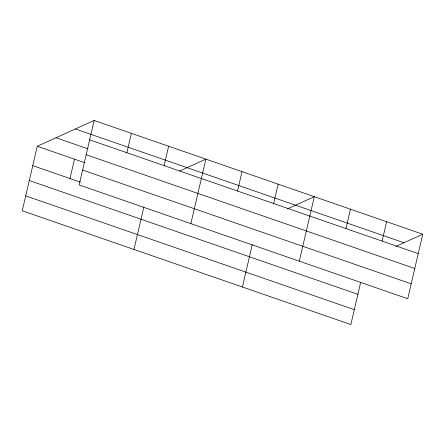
<?xml version="1.0" encoding="UTF-8"?>
<svg xmlns="http://www.w3.org/2000/svg" width="445" height="445" viewBox="0 0 445 445"><rect width="100%" height="100%" fill="white"/><g stroke="black" fill="none" stroke-linecap="round" stroke-linejoin="round"><path stroke-width="0.67" d="M94.151 120.45L79.143 184.948L407.742 298.723L422.75 234.22L94.151 120.45L37.258 146.277L22.25 210.78L350.849 324.55L360.717 282.141M69.987 178.556L74.499 159.171M126.881 152.73L131.392 133.344M133.973 249.461L143.841 207.053M164.122 165.623L168.633 146.238M190.866 223.635L205.874 159.132L179.613 171.058M237.508 191.033L242.019 171.648M242.414 287.003L252.282 244.594M273.658 203.549L278.164 184.163M299.301 261.176L314.315 196.679L287.425 208.883M345.949 228.574L350.46 209.195M382.094 241.09L386.605 221.71M395.866 246.43L422.75 234.22M75.377 128.972L403.977 242.748M89.64 139.836L418.239 253.606M56.031 137.755L88.049 148.841M86.174 154.721L414.773 268.496M37.258 146.277L84.956 162.792M82.609 170.062L411.208 283.832M32.746 165.662L80.445 182.177M29.287 180.548L357.88 294.323M25.715 195.889L354.315 309.659"/></g></svg>
